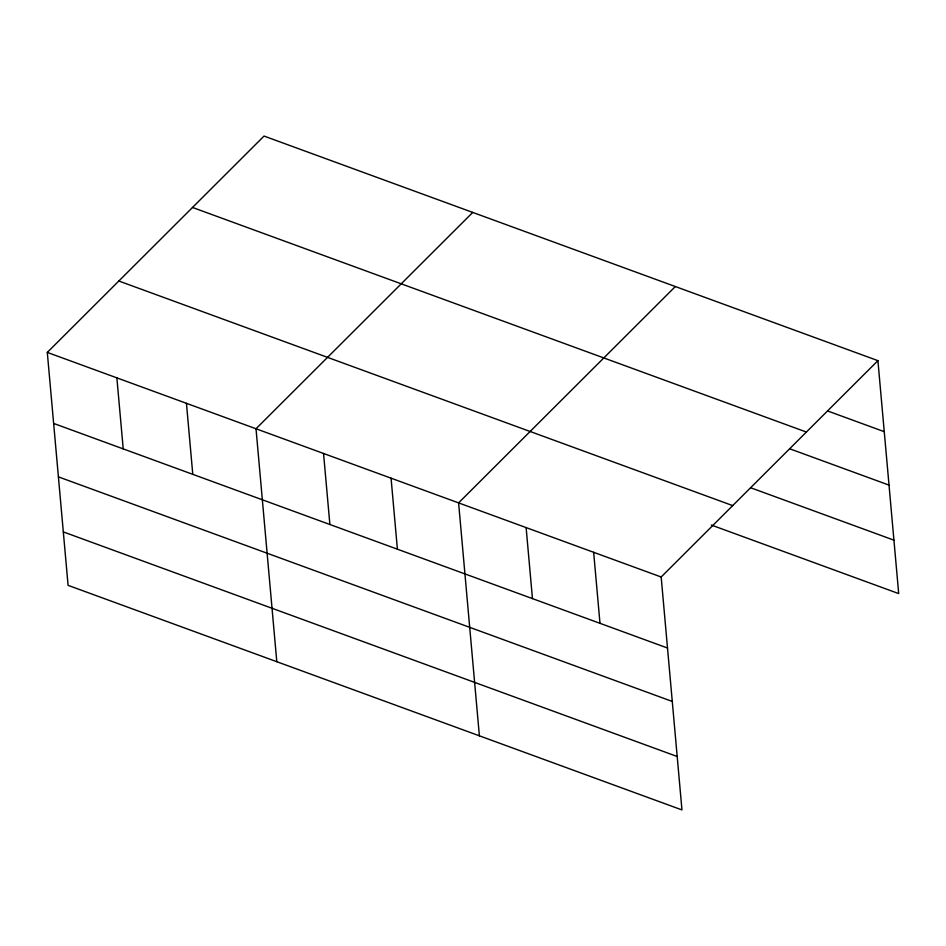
<?xml version="1.0" encoding="UTF-8"?>
<svg xmlns="http://www.w3.org/2000/svg" width="946" height="946" viewBox="0 0 946 946"><rect width="100%" height="100%" fill="white"/><g stroke="black" fill="none" stroke-linecap="round" stroke-linejoin="round"><path stroke-width="1.42" d="M877.912 360.651L661.171 577.001L681.96 809.93L68.088 585.349L47.3 352.409L264.04 136.07L877.912 360.651L898.7 593.591L711.286 525.03M472.752 212.424L256.011 428.763L276.8 661.703M675.338 286.543L458.597 502.882L479.386 735.822M827.75 411.013L884.25 431.683M192.511 207.458L806.382 432.05M789.792 448.818L889.015 485.109M750.616 487.734L893.935 540.166M118.829 281.009L732.701 505.602M47.3 352.409L661.171 577.001M53.638 423.43L667.509 648.022M58.404 476.867L672.275 701.447M63.323 531.912L677.194 756.504M593.65 552.287L599.989 623.319M526.118 527.584L532.456 598.617M391.065 478.179L397.403 549.2M323.544 453.477L329.882 524.498M186.445 403.315L192.783 474.336M116.866 377.856L123.217 448.889"/></g></svg>
